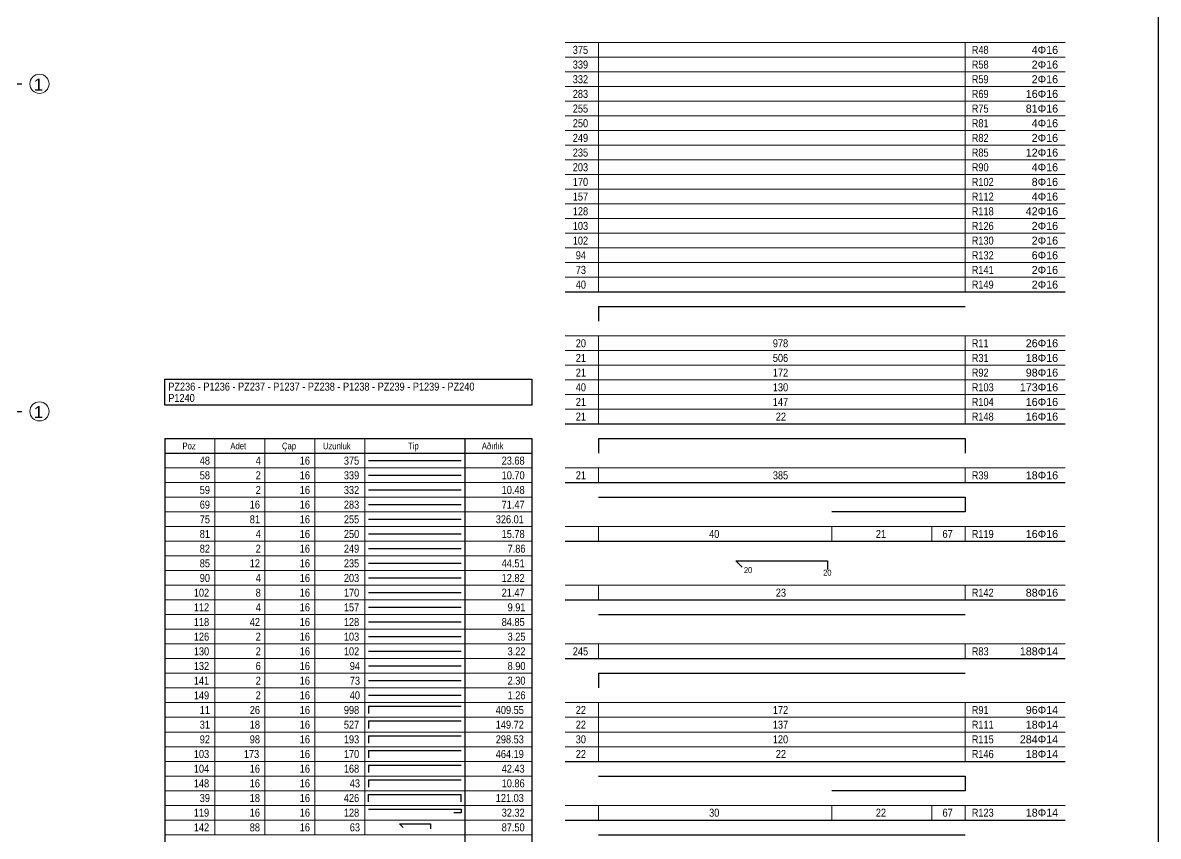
# Model space of a CAD drawing. Header units: metres. Extents: x 419734 to 420376, y 4564732 to 4565123.
# Drawn here: x 420173.24 to 420187.45, y 4564873.41 to 4564883.59 of the extents above; entities that cross this region are included whole.
import ezdxf

# ---------------------------------------------------------------- set-up
doc = ezdxf.new("R2010")
doc.units = ezdxf.units.M
doc.linetypes.add('TRATTO-PUNTO', pattern=[1, 0.5, -0.25, 0, -0.25])
for name, color, linetype in [('Standart', 7, 'Continuous'), ('SW_ASSI', 7, 'TRATTO-PUNTO'), ('SW_SEZIONI-ARMATURA', 3, 'Continuous'), ('SW_TXT_TESTI', 1, 'Continuous')]:
    doc.layers.add(name, color=color, linetype=linetype)
doc.styles.add('arial_1_18', font='arial.ttf', dxfattribs={"height": 0.2})
doc.styles.add('SWS', font='ARIALN.TTF')
doc.styles.add('symbol_1_18', font='symbol.ttf', dxfattribs={"height": 0.2})

msp = doc.modelspace()

# ---------------------------------------------------------------- linework, layer by layer
at = {"linetype": 'Continuous', "lineweight": 5}
for points in [[(420180.02758, 4564883.34025), (420186.28666, 4564883.34025)], [(420180.44485, 4564883.34025), (420180.44485, 4564880.21906)], [(420185.03484, 4564883.34025), (420185.03484, 4564880.21906)], [(420180.02758, 4564883.15665), (420186.28666, 4564883.15665)], [(420180.02758, 4564882.97305), (420186.28666, 4564882.97305)], [(420180.02758, 4564882.78945), (420186.28666, 4564882.78945)], [(420180.02758, 4564882.60585), (420186.28666, 4564882.60585)], [(420180.02758, 4564882.42225), (420186.28666, 4564882.42225)], [(420180.02758, 4564882.23865), (420186.28666, 4564882.23865)], [(420180.02758, 4564882.05505), (420186.28666, 4564882.05505)], [(420180.02758, 4564881.87145), (420186.28666, 4564881.87145)], [(420180.02758, 4564881.68785), (420186.28666, 4564881.68785)], [(420180.02758, 4564881.50425), (420186.28666, 4564881.50425)], [(420180.02758, 4564881.32065), (420186.28666, 4564881.32065)], [(420180.02758, 4564881.13705), (420186.28666, 4564881.13705)], [(420180.02758, 4564880.95345), (420186.28666, 4564880.95345)], [(420180.02758, 4564880.76985), (420186.28666, 4564880.76985)], [(420180.02758, 4564880.58626), (420186.28666, 4564880.58626)], [(420180.02758, 4564880.40266), (420186.28666, 4564880.40266)], [(420180.02758, 4564879.66826), (420186.28666, 4564879.66826)], [(420180.44485, 4564879.66826), (420180.44485, 4564878.56666)], [(420185.03484, 4564879.66826), (420185.03484, 4564878.56666)], [(420180.02758, 4564879.48466), (420186.28666, 4564879.48466)], [(420180.02758, 4564879.30106), (420186.28666, 4564879.30106)], [(420180.02758, 4564879.11746), (420186.28666, 4564879.11746)], [(420180.02758, 4564878.93386), (420186.28666, 4564878.93386)], [(420180.02758, 4564878.75026), (420186.28666, 4564878.75026)], [(420175.64622, 4564878.38306), (420175.64622, 4564873.42587)], [(420176.27213, 4564878.38306), (420176.27213, 4564873.42587)], [(420176.89804, 4564878.38306), (420176.89804, 4564873.42587)], [(420177.52394, 4564878.38306), (420177.52394, 4564873.42587)], [(420175.02031, 4564878.01586), (420179.6103, 4564878.01586)], [(420180.02758, 4564878.01586), (420186.28666, 4564878.01586)], [(420180.44485, 4564878.01586), (420180.44485, 4564877.83226)], [(420185.03484, 4564878.01586), (420185.03484, 4564877.83226)], [(420175.02031, 4564877.83226), (420179.6103, 4564877.83226)], [(420175.02031, 4564877.64866), (420179.6103, 4564877.64866)], [(420175.02031, 4564877.46506), (420179.6103, 4564877.46506)], [(420175.02031, 4564877.28146), (420179.6103, 4564877.28146)], [(420180.02758, 4564877.28146), (420186.28666, 4564877.28146)], [(420180.44485, 4564877.28146), (420180.44485, 4564877.09786)], [(420183.36575, 4564877.28146), (420183.36575, 4564877.09786)], [(420184.61757, 4564877.28146), (420184.61757, 4564877.09786)], [(420185.03484, 4564877.28146), (420185.03484, 4564877.09786)], [(420175.02031, 4564877.09786), (420179.6103, 4564877.09786)], [(420175.02031, 4564876.91426), (420179.6103, 4564876.91426)], [(420175.02031, 4564876.73066), (420179.6103, 4564876.73066)], [(420175.02031, 4564876.54706), (420179.6103, 4564876.54706)], [(420180.02758, 4564876.54706), (420186.28666, 4564876.54706)], [(420180.44485, 4564876.54706), (420180.44485, 4564876.36346)], [(420185.03484, 4564876.54706), (420185.03484, 4564876.36346)], [(420175.02031, 4564876.36346), (420179.6103, 4564876.36346)], [(420175.02031, 4564876.17986), (420179.6103, 4564876.17986)], [(420175.02031, 4564875.99626), (420179.6103, 4564875.99626)], [(420175.02031, 4564875.81266), (420179.6103, 4564875.81266)], [(420180.02758, 4564875.81266), (420186.28666, 4564875.81266)], [(420180.44485, 4564875.81266), (420180.44485, 4564875.62906)], [(420185.03484, 4564875.81266), (420185.03484, 4564875.62906)], [(420175.02031, 4564875.62906), (420179.6103, 4564875.62906)], [(420175.02031, 4564875.44547), (420179.6103, 4564875.44547)], [(420175.02031, 4564875.26187), (420179.6103, 4564875.26187)], [(420175.02031, 4564875.07827), (420179.6103, 4564875.07827)], [(420180.02758, 4564875.07827), (420186.28666, 4564875.07827)], [(420180.44485, 4564875.07827), (420180.44485, 4564874.34387)], [(420185.03484, 4564875.07827), (420185.03484, 4564874.34387)], [(420175.02031, 4564874.89467), (420179.6103, 4564874.89467)], [(420180.02758, 4564874.89467), (420186.28666, 4564874.89467)], [(420175.02031, 4564874.71107), (420179.6103, 4564874.71107)], [(420180.02758, 4564874.71107), (420186.28666, 4564874.71107)], [(420175.02031, 4564874.52747), (420179.6103, 4564874.52747)], [(420180.02758, 4564874.52747), (420186.28666, 4564874.52747)], [(420175.02031, 4564874.34387), (420179.6103, 4564874.34387)], [(420175.02031, 4564874.16027), (420179.6103, 4564874.16027)], [(420175.02031, 4564873.97667), (420179.6103, 4564873.97667)], [(420175.02031, 4564873.79307), (420179.6103, 4564873.79307)], [(420180.02758, 4564873.79307), (420186.28666, 4564873.79307)], [(420180.44485, 4564873.79307), (420180.44485, 4564873.60947)], [(420183.36575, 4564873.79307), (420183.36575, 4564873.60947)], [(420184.61757, 4564873.79307), (420184.61757, 4564873.60947)], [(420185.03484, 4564873.79307), (420185.03484, 4564873.60947)], [(420175.02031, 4564873.60947), (420179.6103, 4564873.60947)], [(420175.02031, 4564873.42587), (420179.6103, 4564873.42587)]]:
    msp.add_lwpolyline(points, dxfattribs=at)
at = {"color": 0, "linetype": 'Continuous', "lineweight": -3}
for points in [[(420180.02758, 4564880.21906), (420186.28666, 4564880.21906)], [(420175.02031, 4564878.80033), (420175.02031, 4564879.1258)], [(420175.02031, 4564879.1258), (420179.6103, 4564879.1258)], [(420179.6103, 4564879.1258), (420179.6103, 4564878.80033)], [(420179.6103, 4564878.80033), (420175.02031, 4564878.80033)], [(420180.02758, 4564878.56666), (420186.28666, 4564878.56666)], [(420175.02031, 4564878.38306), (420179.6103, 4564878.38306)], [(420175.02031, 4564878.38306), (420175.02031, 4564864.42949)], [(420178.77576, 4564878.38306), (420178.77576, 4564864.79669)], [(420179.6103, 4564878.38306), (420179.6103, 4564864.42949)], [(420175.02031, 4564878.19946), (420179.6103, 4564878.19946)], [(420180.02758, 4564877.83226), (420186.28666, 4564877.83226)], [(420180.02758, 4564877.09786), (420186.28666, 4564877.09786)], [(420180.02758, 4564876.36346), (420186.28666, 4564876.36346)], [(420180.02758, 4564875.62906), (420186.28666, 4564875.62906)], [(420180.02758, 4564874.34387), (420186.28666, 4564874.34387)], [(420180.02758, 4564873.60947), (420186.28666, 4564873.60947)]]:
    msp.add_lwpolyline(points, dxfattribs=at)
at = {"color": 0, "linetype": 'Continuous', "lineweight": 5}
for centre in [(420173.44959, 4564882.82384), (420173.44959, 4564878.72384)]:
    msp.add_circle(centre, 0.12, dxfattribs=at)
at = {"layer": 'Standart', "color": 2}
msp.add_lwpolyline([(420187.45266, 4564905.93855), (420187.45266, 4564863.89188)], dxfattribs=at)
at = {"layer": 'SW_ASSI', "ltscale": 0.2}
for points in [[(420172.32959, 4564882.82384), (420173.32959, 4564882.82384)], [(420172.32959, 4564878.72384), (420173.32959, 4564878.72384)]]:
    msp.add_lwpolyline(points, dxfattribs=at)
at = {"layer": 'SW_SEZIONI-ARMATURA'}
for points in [[(420180.44485, 4564880.03546), (420185.03484, 4564880.03546)], [(420180.44485, 4564880.03546), (420180.44485, 4564879.85186)], [(420180.44485, 4564878.38306), (420185.03484, 4564878.38306)], [(420180.44485, 4564878.38306), (420180.44485, 4564878.19946)], [(420185.03484, 4564878.38306), (420185.03484, 4564878.19946)], [(420177.56984, 4564878.10766), (420178.72986, 4564878.10766)], [(420177.56984, 4564877.92406), (420178.72986, 4564877.92406)], [(420177.56984, 4564877.74046), (420178.72986, 4564877.74046)], [(420180.44485, 4564877.64866), (420185.03484, 4564877.64866)], [(420185.03484, 4564877.64866), (420185.03484, 4564877.46506)], [(420177.56984, 4564877.55686), (420178.72986, 4564877.55686)], [(420177.56984, 4564877.37326), (420178.72986, 4564877.37326)], [(420185.03484, 4564877.46506), (420183.36575, 4564877.46506)], [(420177.56984, 4564877.18966), (420178.72986, 4564877.18966)], [(420177.56984, 4564877.00606), (420178.72986, 4564877.00606)], [(420177.56984, 4564876.82246), (420178.72986, 4564876.82246)], [(420182.1661, 4564876.85306), (420183.31359, 4564876.85306)], [(420182.1661, 4564876.85306), (420182.24399, 4564876.77517)], [(420183.31359, 4564876.85306), (420183.31359, 4564876.7429)], [(420177.56984, 4564876.63886), (420178.72986, 4564876.63886)], [(420177.56984, 4564876.45526), (420178.72986, 4564876.45526)], [(420177.56984, 4564876.27166), (420178.72986, 4564876.27166)], [(420177.56984, 4564876.08806), (420178.72986, 4564876.08806)], [(420180.44485, 4564876.17986), (420185.03484, 4564876.17986)], [(420177.56984, 4564875.90446), (420178.72986, 4564875.90446)], [(420177.56984, 4564875.72086), (420178.72986, 4564875.72086)], [(420177.56984, 4564875.53726), (420178.72986, 4564875.53726)], [(420177.56984, 4564875.35367), (420178.72986, 4564875.35367)], [(420180.44485, 4564875.44547), (420185.03484, 4564875.44547)], [(420180.44485, 4564875.44547), (420180.44485, 4564875.26187)], [(420177.56984, 4564875.17007), (420178.72986, 4564875.17007)], [(420177.56984, 4564875.03237), (420178.72986, 4564875.03237)], [(420177.56984, 4564875.03237), (420177.56984, 4564874.94057)], [(420177.56984, 4564874.84877), (420178.72986, 4564874.84877)], [(420177.56984, 4564874.84877), (420177.56984, 4564874.75697)], [(420177.56984, 4564874.66517), (420178.72986, 4564874.66517)], [(420177.56984, 4564874.66517), (420177.56984, 4564874.57337)], [(420177.56984, 4564874.48157), (420178.72986, 4564874.48157)], [(420177.56984, 4564874.48157), (420177.56984, 4564874.38977)], [(420177.56984, 4564874.29797), (420178.72986, 4564874.29797)], [(420177.56984, 4564874.29797), (420177.56984, 4564874.20617)], [(420177.56984, 4564874.11437), (420178.72986, 4564874.11437)], [(420177.56984, 4564874.11437), (420177.56984, 4564874.02257)], [(420180.44485, 4564874.16027), (420185.03484, 4564874.16027)], [(420185.03484, 4564874.16027), (420185.03484, 4564873.97667)], [(420177.56984, 4564873.93077), (420178.72986, 4564873.93077)], [(420177.56984, 4564873.83897), (420177.56984, 4564873.93077)], [(420178.72986, 4564873.83897), (420178.72986, 4564873.93077)], [(420185.03484, 4564873.97667), (420183.36575, 4564873.97667)], [(420177.56984, 4564873.74717), (420178.72986, 4564873.74717)], [(420178.72986, 4564873.70127), (420178.63806, 4564873.70127)], [(420178.72986, 4564873.74717), (420178.72986, 4564873.70127)], [(420177.95652, 4564873.56357), (420178.34319, 4564873.56357)], [(420177.95652, 4564873.56357), (420178.00241, 4564873.51767)], [(420178.34319, 4564873.56357), (420178.34319, 4564873.49885)], [(420180.44485, 4564873.42587), (420185.03484, 4564873.42587)]]:
    msp.add_lwpolyline(points, dxfattribs=at)

# ---------------------------------------------------------------- texts
at = {"layer": 'SW_TXT_TESTI', "linetype": 'Continuous', "lineweight": -3}
for s, height, style, p in [('375', 0.100145, 'SWS', (420180.12509, 4564883.19838)), ('R48', 0.100145, 'SWS', (420185.11829, 4564883.19838)), ('4F16', 0.100145, 'symbol_1_18', (420185.86811, 4564883.19838)), ('339', 0.100145, 'SWS', (420180.12509, 4564883.01478)), ('R58', 0.100145, 'SWS', (420185.11829, 4564883.01478)), ('2F16', 0.100145, 'symbol_1_18', (420185.86811, 4564883.01478)), ('332', 0.100145, 'SWS', (420180.12509, 4564882.83118)), ('R59', 0.100145, 'SWS', (420185.11829, 4564882.83118)), ('2F16', 0.100145, 'symbol_1_18', (420185.86811, 4564882.83118)), ('283', 0.100145, 'SWS', (420180.12509, 4564882.64758)), ('R69', 0.100145, 'SWS', (420185.11829, 4564882.64758)), ('16F16', 0.100145, 'symbol_1_18', (420185.79409, 4564882.64758)), ('255', 0.100145, 'SWS', (420180.12509, 4564882.46398)), ('R75', 0.100145, 'SWS', (420185.11829, 4564882.46398)), ('81F16', 0.100145, 'symbol_1_18', (420185.79409, 4564882.46398)), ('250', 0.100145, 'SWS', (420180.12509, 4564882.28038)), ('R81', 0.100145, 'SWS', (420185.11829, 4564882.28038)), ('4F16', 0.100145, 'symbol_1_18', (420185.86811, 4564882.28038)), ('249', 0.100145, 'SWS', (420180.12509, 4564882.09678)), ('R82', 0.100145, 'SWS', (420185.11829, 4564882.09678)), ('2F16', 0.100145, 'symbol_1_18', (420185.86811, 4564882.09678)), ('235', 0.100145, 'SWS', (420180.12509, 4564881.91318)), ('R85', 0.100145, 'SWS', (420185.11829, 4564881.91318)), ('12F16', 0.100145, 'symbol_1_18', (420185.79409, 4564881.91318)), ('203', 0.100145, 'SWS', (420180.12509, 4564881.72958)), ('R90', 0.100145, 'SWS', (420185.11829, 4564881.72958)), ('4F16', 0.100145, 'symbol_1_18', (420185.86811, 4564881.72958)), ('170', 0.100145, 'SWS', (420180.12509, 4564881.54598)), ('R102', 0.100145, 'SWS', (420185.11829, 4564881.54598)), ('8F16', 0.100145, 'symbol_1_18', (420185.86811, 4564881.54598)), ('R112', 0.100145, 'SWS', (420185.11829, 4564881.36238)), ('4F16', 0.100145, 'symbol_1_18', (420185.86811, 4564881.36238)), ('157', 0.100145, 'SWS', (420180.12509, 4564881.36238)), ('128', 0.100145, 'SWS', (420180.12509, 4564881.17878)), ('R118', 0.100145, 'SWS', (420185.11829, 4564881.17878)), ('42F16', 0.100145, 'symbol_1_18', (420185.79409, 4564881.17878)), ('103', 0.100145, 'SWS', (420180.12509, 4564880.99518)), ('R126', 0.100145, 'SWS', (420185.11829, 4564880.99518)), ('2F16', 0.100145, 'symbol_1_18', (420185.86811, 4564880.99518)), ('102', 0.100145, 'SWS', (420180.12509, 4564880.81158)), ('R130', 0.100145, 'SWS', (420185.11829, 4564880.81158)), ('2F16', 0.100145, 'symbol_1_18', (420185.86811, 4564880.81158)), ('94', 0.100145, 'SWS', (420180.16213, 4564880.62798)), ('R132', 0.100145, 'SWS', (420185.11829, 4564880.62798)), ('6F16', 0.100145, 'symbol_1_18', (420185.86811, 4564880.62798)), ('73', 0.100145, 'SWS', (420180.16213, 4564880.44438)), ('R141', 0.100145, 'SWS', (420185.11829, 4564880.44438)), ('2F16', 0.100145, 'symbol_1_18', (420185.86811, 4564880.44438)), ('40', 0.100145, 'SWS', (420180.16213, 4564880.26078)), ('R149', 0.100145, 'SWS', (420185.11829, 4564880.26078)), ('2F16', 0.100145, 'symbol_1_18', (420185.86811, 4564880.26078)), ('20', 0.100145, 'SWS', (420180.16213, 4564879.52638)), ('978', 0.100145, 'SWS', (420182.62872, 4564879.52638)), ('R11', 0.100145, 'SWS', (420185.11829, 4564879.52638)), ('26F16', 0.100145, 'symbol_1_18', (420185.79409, 4564879.52638)), ('21', 0.100145, 'SWS', (420180.16213, 4564879.34278)), ('506', 0.100145, 'SWS', (420182.62872, 4564879.34278)), ('R31', 0.100145, 'SWS', (420185.11829, 4564879.34278)), ('18F16', 0.100145, 'symbol_1_18', (420185.79409, 4564879.34278)), ('21', 0.100145, 'SWS', (420180.16213, 4564879.15919)), ('172', 0.100145, 'SWS', (420182.62872, 4564879.15919)), ('R92', 0.100145, 'SWS', (420185.11829, 4564879.15919)), ('98F16', 0.100145, 'symbol_1_18', (420185.79409, 4564879.15919)), ('PZ236 - P1236 - PZ237 - P1237 - PZ238 - P1238 - PZ239 - P1239 - PZ240', 0.1001453, 'SWS', (420175.06204, 4564878.98393)), ('40', 0.100145, 'SWS', (420180.16213, 4564878.97559)), ('130', 0.100145, 'SWS', (420182.62872, 4564878.97559)), ('R103', 0.100145, 'SWS', (420185.11829, 4564878.97559)), ('173F16', 0.100145, 'symbol_1_18', (420185.72007, 4564878.97559)), ('P1240', 0.100145, 'SWS', (420175.06204, 4564878.84206)), ('21', 0.100145, 'SWS', (420180.16213, 4564878.79199)), ('147', 0.100145, 'SWS', (420182.62872, 4564878.79199)), ('R104', 0.100145, 'SWS', (420185.11829, 4564878.79199)), ('16F16', 0.100145, 'symbol_1_18', (420185.79409, 4564878.79199)), ('21', 0.100145, 'SWS', (420180.16213, 4564878.60839)), ('22', 0.100145, 'SWS', (420182.66576, 4564878.60839)), ('R148', 0.100145, 'SWS', (420185.11829, 4564878.60839)), ('16F16', 0.100145, 'symbol_1_18', (420185.79409, 4564878.60839)), ('21', 0.100145, 'SWS', (420180.16213, 4564877.87399)), ('385', 0.100145, 'SWS', (420182.62872, 4564877.87399)), ('R39', 0.100145, 'SWS', (420185.11829, 4564877.87399)), ('18F16', 0.100145, 'symbol_1_18', (420185.79409, 4564877.87399)), ('40', 0.100145, 'SWS', (420181.83122, 4564877.13959)), ('21', 0.100145, 'SWS', (420183.91758, 4564877.13959)), ('67', 0.100145, 'SWS', (420184.75212, 4564877.13959)), ('R119', 0.100145, 'SWS', (420185.11829, 4564877.13959)), ('16F16', 0.100145, 'symbol_1_18', (420185.79409, 4564877.13959)), ('20', 0.075109, 'SWS', (420182.26632, 4564876.70006)), ('20', 0.075109, 'SWS', (420183.25803, 4564876.66779)), ('23', 0.100145, 'SWS', (420182.66576, 4564876.40519)), ('R142', 0.100145, 'SWS', (420185.11829, 4564876.40519)), ('88F16', 0.100145, 'symbol_1_18', (420185.79409, 4564876.40519)), ('245', 0.100145, 'SWS', (420180.12509, 4564875.67079)), ('R83', 0.100145, 'SWS', (420185.11829, 4564875.67079)), ('188F14', 0.100145, 'symbol_1_18', (420185.72007, 4564875.67079)), ('22', 0.100145, 'SWS', (420180.16213, 4564874.93639)), ('172', 0.100145, 'SWS', (420182.62872, 4564874.93639)), ('R91', 0.100145, 'SWS', (420185.11829, 4564874.93639)), ('96F14', 0.100145, 'symbol_1_18', (420185.79409, 4564874.93639)), ('22', 0.100145, 'SWS', (420180.16213, 4564874.75279)), ('137', 0.100145, 'SWS', (420182.62872, 4564874.75279)), ('R111', 0.100145, 'SWS', (420185.11829, 4564874.75279)), ('18F14', 0.100145, 'symbol_1_18', (420185.79409, 4564874.75279)), ('30', 0.100145, 'SWS', (420180.16213, 4564874.56919)), ('120', 0.100145, 'SWS', (420182.62872, 4564874.56919)), ('R115', 0.100145, 'SWS', (420185.11829, 4564874.56919)), ('284F14', 0.100145, 'symbol_1_18', (420185.72007, 4564874.56919)), ('22', 0.100145, 'SWS', (420180.16213, 4564874.38559)), ('22', 0.100145, 'SWS', (420182.66576, 4564874.38559)), ('R146', 0.100145, 'SWS', (420185.11829, 4564874.38559)), ('18F14', 0.100145, 'symbol_1_18', (420185.79409, 4564874.38559)), ('30', 0.100145, 'SWS', (420181.83122, 4564873.6512)), ('22', 0.100145, 'SWS', (420183.91758, 4564873.6512)), ('67', 0.100145, 'SWS', (420184.75212, 4564873.6512)), ('R123', 0.100145, 'SWS', (420185.11829, 4564873.6512)), ('18F14', 0.100145, 'symbol_1_18', (420185.79409, 4564873.6512))]:
    msp.add_text(s, height=height, dxfattribs=dict(at, style=style)).set_placement(p)
at = {"layer": 'SW_TXT_TESTI', "style": 'arial_1_18'}
for p in [(420173.37967, 4564882.74012), (420173.37967, 4564878.64012)]:
    msp.add_text('1', height=0.15, dxfattribs=at).set_placement(p)
at = {"layer": 'SW_TXT_TESTI', "linetype": 'Continuous', "lineweight": 5, "style": 'SWS'}
for s, height, p in [('Adet', 0.083454, (420175.83925, 4564878.24953)), ('Uzunluk', 0.083454, (420176.99846, 4564878.24953)), ('Tip', 0.083454, (420178.06414, 4564878.24953)), ('Aðırlık', 0.083454, (420178.98733, 4564878.24953)), ('Poz', 0.083454, (420175.24073, 4564878.24953)), ('Çap', 0.083454, (420176.48571, 4564878.24953)), ('48', 0.100145, (420175.45632, 4564878.05759)), ('4', 0.10015, (420176.15632, 4564878.05759)), ('16', 0.100145, (420176.70814, 4564878.05759)), ('375', 0.100145, (420177.25996, 4564878.05759)), ('23.68', 0.100145, (420179.23519, 4564878.05759)), ('58', 0.100145, (420175.45632, 4564877.87399)), ('2', 0.10015, (420176.15632, 4564877.87399)), ('16', 0.100145, (420176.70814, 4564877.87399)), ('339', 0.100145, (420177.25996, 4564877.87399)), ('10.70', 0.100145, (420179.23519, 4564877.87399)), ('59', 0.100145, (420175.45632, 4564877.69039)), ('2', 0.10015, (420176.15632, 4564877.69039)), ('16', 0.100145, (420176.70814, 4564877.69039)), ('332', 0.100145, (420177.25996, 4564877.69039)), ('10.48', 0.100145, (420179.23519, 4564877.69039)), ('69', 0.100145, (420175.45632, 4564877.50679)), ('16', 0.100145, (420176.08223, 4564877.50679)), ('16', 0.100145, (420176.70814, 4564877.50679)), ('283', 0.100145, (420177.25996, 4564877.50679)), ('71.47', 0.100145, (420179.23519, 4564877.50679)), ('75', 0.100145, (420175.45632, 4564877.32319)), ('81', 0.100145, (420176.08223, 4564877.32319)), ('16', 0.100145, (420176.70814, 4564877.32319)), ('255', 0.100145, (420177.25996, 4564877.32319)), ('326.01', 0.100145, (420179.16111, 4564877.32319)), ('81', 0.100145, (420175.45632, 4564877.13959)), ('4', 0.10015, (420176.15632, 4564877.13959)), ('16', 0.100145, (420176.70814, 4564877.13959)), ('250', 0.100145, (420177.25996, 4564877.13959)), ('15.78', 0.100145, (420179.23519, 4564877.13959)), ('82', 0.100145, (420175.45632, 4564876.95599)), ('2', 0.10015, (420176.15632, 4564876.95599)), ('16', 0.100145, (420176.70814, 4564876.95599)), ('249', 0.100145, (420177.25996, 4564876.95599)), ('7.86', 0.100145, (420179.30928, 4564876.95599)), ('85', 0.100145, (420175.45632, 4564876.77239)), ('12', 0.100145, (420176.08223, 4564876.77239)), ('16', 0.100145, (420176.70814, 4564876.77239)), ('235', 0.100145, (420177.25996, 4564876.77239)), ('44.51', 0.100145, (420179.23519, 4564876.77239)), ('90', 0.100145, (420175.45632, 4564876.58879)), ('4', 0.10015, (420176.15632, 4564876.58879)), ('16', 0.100145, (420176.70814, 4564876.58879)), ('203', 0.100145, (420177.25996, 4564876.58879)), ('12.82', 0.100145, (420179.23519, 4564876.58879)), ('102', 0.100145, (420175.38224, 4564876.40519)), ('8', 0.10015, (420176.15632, 4564876.40519)), ('16', 0.100145, (420176.70814, 4564876.40519)), ('170', 0.100145, (420177.25996, 4564876.40519)), ('21.47', 0.100145, (420179.23519, 4564876.40519)), ('112', 0.100145, (420175.38224, 4564876.22159)), ('4', 0.10015, (420176.15632, 4564876.22159)), ('16', 0.100145, (420176.70814, 4564876.22159)), ('157', 0.100145, (420177.25996, 4564876.22159)), ('9.91', 0.100145, (420179.30928, 4564876.22159)), ('118', 0.100145, (420175.38224, 4564876.03799)), ('42', 0.100145, (420176.08223, 4564876.03799)), ('16', 0.100145, (420176.70814, 4564876.03799)), ('128', 0.100145, (420177.25996, 4564876.03799)), ('84.85', 0.100145, (420179.23519, 4564876.03799)), ('126', 0.100145, (420175.38224, 4564875.85439)), ('2', 0.10015, (420176.15632, 4564875.85439)), ('16', 0.100145, (420176.70814, 4564875.85439)), ('103', 0.100145, (420177.25996, 4564875.85439)), ('3.25', 0.100145, (420179.30928, 4564875.85439)), ('130', 0.100145, (420175.38224, 4564875.67079)), ('2', 0.10015, (420176.15632, 4564875.67079)), ('16', 0.100145, (420176.70814, 4564875.67079)), ('102', 0.100145, (420177.25996, 4564875.67079)), ('3.22', 0.100145, (420179.30928, 4564875.67079)), ('132', 0.100145, (420175.38224, 4564875.48719)), ('6', 0.10015, (420176.15632, 4564875.48719)), ('16', 0.100145, (420176.70814, 4564875.48719)), ('94', 0.100145, (420177.33405, 4564875.48719)), ('8.90', 0.100145, (420179.30928, 4564875.48719)), ('141', 0.100145, (420175.38224, 4564875.30359)), ('2', 0.10015, (420176.15632, 4564875.30359)), ('16', 0.100145, (420176.70814, 4564875.30359)), ('73', 0.100145, (420177.33405, 4564875.30359)), ('2.30', 0.100145, (420179.30928, 4564875.30359)), ('149', 0.100145, (420175.38224, 4564875.11999)), ('2', 0.10015, (420176.15632, 4564875.11999)), ('16', 0.100145, (420176.70814, 4564875.11999)), ('40', 0.100145, (420177.33405, 4564875.11999)), ('1.26', 0.100145, (420179.30928, 4564875.11999)), ('11', 0.100145, (420175.45632, 4564874.93639)), ('26', 0.100145, (420176.08223, 4564874.93639)), ('16', 0.100145, (420176.70814, 4564874.93639)), ('998', 0.100145, (420177.25996, 4564874.93639)), ('409.55', 0.100145, (420179.16111, 4564874.93639)), ('31', 0.100145, (420175.45632, 4564874.75279)), ('18', 0.100145, (420176.08223, 4564874.75279)), ('16', 0.100145, (420176.70814, 4564874.75279)), ('527', 0.100145, (420177.25996, 4564874.75279)), ('149.72', 0.100145, (420179.16111, 4564874.75279)), ('92', 0.100145, (420175.45632, 4564874.56919)), ('98', 0.100145, (420176.08223, 4564874.56919)), ('16', 0.100145, (420176.70814, 4564874.56919)), ('193', 0.100145, (420177.25996, 4564874.56919)), ('298.53', 0.100145, (420179.16111, 4564874.56919)), ('103', 0.100145, (420175.38224, 4564874.38559)), ('173', 0.100145, (420176.00815, 4564874.38559)), ('16', 0.100145, (420176.70814, 4564874.38559)), ('170', 0.100145, (420177.25996, 4564874.38559)), ('464.19', 0.100145, (420179.16111, 4564874.38559)), ('104', 0.100145, (420175.38224, 4564874.20199)), ('16', 0.100145, (420176.08223, 4564874.20199)), ('16', 0.100145, (420176.70814, 4564874.20199)), ('168', 0.100145, (420177.25996, 4564874.20199)), ('42.43', 0.100145, (420179.23519, 4564874.20199)), ('148', 0.100145, (420175.38224, 4564874.0184)), ('16', 0.100145, (420176.08223, 4564874.0184)), ('16', 0.100145, (420176.70814, 4564874.0184)), ('43', 0.100145, (420177.33405, 4564874.0184)), ('10.86', 0.100145, (420179.23519, 4564874.0184)), ('39', 0.100145, (420175.45632, 4564873.8348)), ('18', 0.100145, (420176.08223, 4564873.8348)), ('16', 0.100145, (420176.70814, 4564873.8348)), ('426', 0.100145, (420177.25996, 4564873.8348)), ('121.03', 0.100145, (420179.16111, 4564873.8348)), ('119', 0.100145, (420175.38224, 4564873.6512)), ('16', 0.100145, (420176.08223, 4564873.6512)), ('16', 0.100145, (420176.70814, 4564873.6512)), ('128', 0.100145, (420177.25996, 4564873.6512)), ('32.32', 0.100145, (420179.23519, 4564873.6512)), ('142', 0.100145, (420175.38224, 4564873.4676)), ('88', 0.100145, (420176.08223, 4564873.4676)), ('16', 0.100145, (420176.70814, 4564873.4676)), ('63', 0.100145, (420177.33405, 4564873.4676)), ('87.50', 0.100145, (420179.23519, 4564873.4676))]:
    msp.add_text(s, height=height, dxfattribs=at).set_placement(p)

doc.saveas('drawing.dxf')
